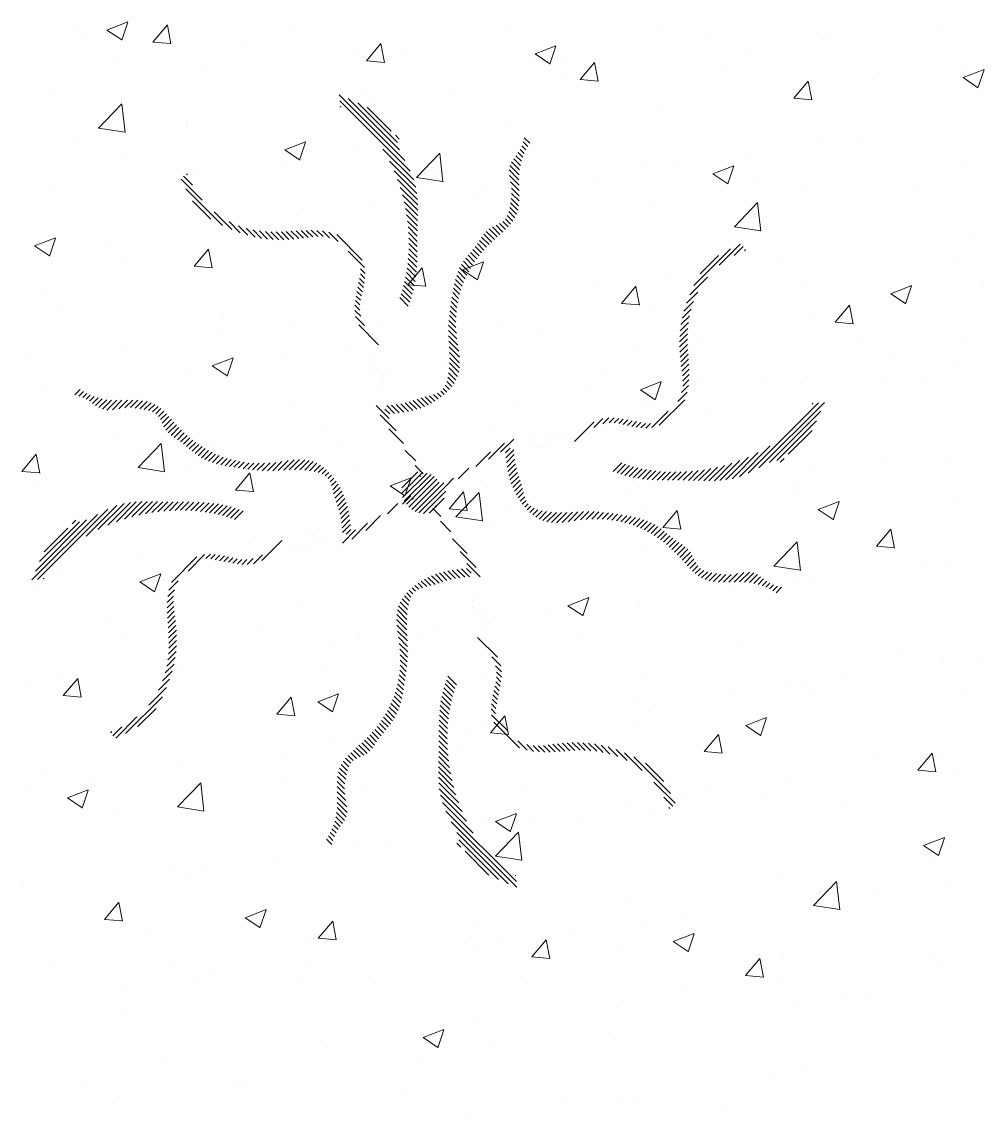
# Model space of a CAD drawing. Header units: metres. Extents: x -8 to 247, y -4 to 148.
# Drawn here: x 226.46 to 227.429, y 114.635 to 115.74 of the extents above; entities that cross this region are included whole.
import ezdxf

# ---------------------------------------------------------------- set-up
doc = ezdxf.new("R2010")
doc.units = ezdxf.units.M
doc.header["$LTSCALE"] = 5
doc.layers.add('800 Espace-vert', color=8, linetype='Continuous', lineweight=5)
doc.layers.add('801 ABRES JARDINS', color=8, linetype='Continuous', lineweight=0)

# ---------------------------------------------------------------- blocks, each defined once
blk = doc.blocks.new('ARBRE')
at = {"layer": '800 Espace-vert', "color": 3}
for p, q in [((-0.3474, 0.4662), (-0.3474, 0.4662)), ((-0.3181, 0.4666), (-0.2971, 0.4747)), ((-0.3181, 0.4666), (-0.3031, 0.4566)), ((-0.3031, 0.4563), (-0.2971, 0.4745)), ((-0.2718, 0.4544), (-0.2573, 0.4717)), ((-0.2539, 0.4526), (-0.2573, 0.4714)), ((-0.1349, 0.4695), (-0.1349, 0.4695)), ((0.0876, 0.4681), (0.0876, 0.4681)), ((0.2363, 0.4707), (0.2363, 0.4707)), ((0.5188, 0.4723), (0.5188, 0.4723)), ((-0.341, 0.4575), (-0.341, 0.4575)), ((-0.2718, 0.4544), (-0.2539, 0.4529)), ((0.2869, 0.4637), (0.2869, 0.4637)), ((0.3965, 0.464), (0.3965, 0.464)), ((0.4052, 0.4573), (0.4052, 0.4573)), ((-0.1809, 0.4507), (-0.1809, 0.4507)), ((-0.0664, 0.447), (-0.0664, 0.447)), ((-0.0566, 0.4356), (-0.0422, 0.4529)), ((-0.0387, 0.4338), (-0.0422, 0.4526)), ((-0.0207, 0.444), (-0.0207, 0.444)), ((0.1131, 0.4426), (0.1341, 0.4507)), ((0.1131, 0.4426), (0.128, 0.4326)), ((0.128, 0.4323), (0.1341, 0.4504)), ((0.3301, 0.4474), (0.3301, 0.4474)), ((-0.3098, 0.4395), (-0.3098, 0.4395)), ((-0.0566, 0.4356), (-0.0387, 0.434)), ((0.112, 0.4337), (0.112, 0.4337)), ((0.1394, 0.4372), (0.1394, 0.4372)), ((0.1585, 0.4168), (0.173, 0.434)), ((0.1765, 0.415), (0.173, 0.4338)), ((0.5453, 0.431), (0.5453, 0.431)), ((-0.2223, 0.4245), (-0.2223, 0.4245)), ((0.1406, 0.4225), (0.1406, 0.4225)), ((0.2996, 0.4304), (0.2996, 0.4304)), ((0.4597, 0.4237), (0.4597, 0.4237)), ((0.5442, 0.4186), (0.5652, 0.4267)), ((0.5591, 0.4083), (0.5652, 0.4264)), ((0.1585, 0.4168), (0.1765, 0.4152)), ((0.3737, 0.398), (0.3882, 0.4152)), ((0.3917, 0.3962), (0.3882, 0.415)), ((0.3913, 0.4099), (0.3913, 0.4099)), ((0.5442, 0.4186), (0.5591, 0.4085)), ((-0.3738, 0.4053), (-0.3738, 0.4053)), ((-0.063, 0.4037), (-0.063, 0.4037)), ((0.027, 0.4075), (0.027, 0.4075)), ((0.3737, 0.398), (0.3917, 0.3964)), ((-0.3266, 0.3678), (-0.3032, 0.3921)), ((-0.2999, 0.3634), (-0.3032, 0.3919)), ((-0.0481, 0.3976), (-0.0481, 0.3976)), ((0.2355, 0.3874), (0.2355, 0.3874)), ((-0.3266, 0.3678), (-0.2999, 0.3636)), ((-0.2379, 0.3736), (-0.2379, 0.3736)), ((-0.2376, 0.3727), (-0.2376, 0.3727)), ((0.0839, 0.3682), (0.0839, 0.3682)), ((-0.3512, 0.3577), (-0.3512, 0.3577)), ((-0.139, 0.3459), (-0.118, 0.3539)), ((-0.1241, 0.3356), (-0.118, 0.3537)), ((0.4015, 0.3587), (0.4015, 0.3587)), ((0.4399, 0.3539), (0.4399, 0.3539)), ((-0.139, 0.3459), (-0.1241, 0.3358)), ((-0.0701, 0.3471), (-0.0701, 0.3471)), ((-0.3038, 0.3385), (-0.3038, 0.3385)), ((-0.1437, 0.3318), (-0.1437, 0.3318)), ((-0.0064, 0.3181), (0.017, 0.3425)), ((0.0203, 0.3138), (0.017, 0.3423)), ((0.3262, 0.339), (0.3262, 0.339)), ((-0.2259, 0.3246), (-0.2259, 0.3246)), ((0.0165, 0.325), (0.0165, 0.325)), ((0.2266, 0.3287), (0.2266, 0.3287)), ((0.2511, 0.3291), (0.2511, 0.3291)), ((0.2921, 0.3218), (0.3132, 0.3299)), ((0.2921, 0.3218), (0.3071, 0.3118)), ((0.3071, 0.3115), (0.3132, 0.3297)), ((0.5417, 0.3312), (0.5417, 0.3312)), ((-0.0064, 0.3181), (0.0203, 0.314)), ((0.1766, 0.3182), (0.1766, 0.3182)), ((0.3368, 0.3115), (0.3368, 0.3115)), ((0.3876, 0.3101), (0.3876, 0.3101)), ((-0.3774, 0.3054), (-0.3774, 0.3054)), ((0.0516, 0.2987), (0.0516, 0.2987)), ((0.0617, 0.3042), (0.0617, 0.3042)), ((0.4969, 0.3047), (0.4969, 0.3047)), ((-0.0519, 0.2892), (-0.0519, 0.2892)), ((0.2318, 0.2876), (0.2318, 0.2876)), ((0.3138, 0.2685), (0.3371, 0.2928)), ((0.3404, 0.2641), (0.3371, 0.2926)), ((-0.127, 0.2793), (-0.127, 0.2793)), ((-0.1233, 0.2687), (-0.1233, 0.2687)), ((0.0803, 0.2684), (0.0803, 0.2684)), ((0.3138, 0.2685), (0.3404, 0.2643)), ((-0.3911, 0.2491), (-0.3701, 0.2572)), ((-0.3761, 0.2388), (-0.37, 0.2569)), ((-0.3165, 0.2544), (-0.3165, 0.2544)), ((0.5504, 0.2606), (0.5504, 0.2606)), ((-0.3911, 0.2491), (-0.3761, 0.239)), ((-0.2302, 0.2288), (-0.2157, 0.246)), ((-0.2123, 0.227), (-0.2157, 0.2458)), ((-0.0737, 0.2472), (-0.0737, 0.2472)), ((-0.2983, 0.2386), (-0.2983, 0.2386)), ((0.0401, 0.2251), (0.0611, 0.2331)), ((0.055, 0.2148), (0.0611, 0.2329)), ((0.3609, 0.2356), (0.3609, 0.2356)), ((-0.2302, 0.2288), (-0.2123, 0.2272)), ((-0.2296, 0.2247), (-0.2296, 0.2247)), ((-0.015, 0.21), (-0.0005, 0.2272)), ((0.0029, 0.2082), (-0.0005, 0.227)), ((0.0401, 0.2251), (0.055, 0.215)), ((0.538, 0.2313), (0.538, 0.2313)), ((0.1722, 0.2108), (0.1722, 0.2108)), ((0.2473, 0.2207), (0.2473, 0.2207)), ((0.384, 0.2102), (0.384, 0.2102)), ((-0.3811, 0.2055), (-0.3811, 0.2055)), ((-0.015, 0.21), (0.0029, 0.2084)), ((0.2002, 0.1911), (0.2146, 0.2084)), ((0.2181, 0.1893), (0.2146, 0.2081)), ((0.4712, 0.201), (0.4922, 0.2091)), ((0.4712, 0.201), (0.4861, 0.191)), ((0.4861, 0.1907), (0.4922, 0.2089)), ((0.5641, 0.2098), (0.5641, 0.2098)), ((0.2002, 0.1911), (0.2181, 0.1896)), ((0.4153, 0.1723), (0.4298, 0.1895)), ((0.4333, 0.1705), (0.4298, 0.1893)), ((-0.3622, 0.1852), (-0.3622, 0.1852)), ((-0.2021, 0.1785), (-0.2021, 0.1785)), ((-0.0172, 0.1858), (-0.0172, 0.1858)), ((0.2282, 0.1877), (0.2282, 0.1877)), ((0.3891, 0.1797), (0.3891, 0.1797)), ((-0.1309, 0.1709), (-0.1309, 0.1709)), ((-0.0419, 0.1717), (-0.0419, 0.1717)), ((0.0766, 0.1685), (0.0766, 0.1685)), ((0.4153, 0.1723), (0.4333, 0.1707)), ((-0.206, 0.161), (-0.206, 0.161)), ((0.1182, 0.1649), (0.1182, 0.1649)), ((0.2784, 0.1582), (0.2784, 0.1582)), ((-0.299, 0.1449), (-0.299, 0.1449)), ((-0.0774, 0.1474), (-0.0774, 0.1474)), ((0.2142, 0.1497), (0.2142, 0.1497)), ((0.4385, 0.1514), (0.4385, 0.1514)), ((0.5466, 0.1521), (0.5466, 0.1521)), ((-0.3954, 0.136), (-0.3954, 0.136)), ((-0.212, 0.1283), (-0.191, 0.1364)), ((-0.1971, 0.118), (-0.191, 0.1361)), ((-0.1388, 0.1382), (-0.1388, 0.1382)), ((0.4715, 0.1422), (0.4715, 0.1422)), ((-0.2332, 0.1249), (-0.2332, 0.1249)), ((-0.212, 0.1283), (-0.1971, 0.1182)), ((0.0213, 0.1314), (0.0213, 0.1314)), ((0.1815, 0.1246), (0.1815, 0.1246)), ((0.5344, 0.1314), (0.5344, 0.1314)), ((0.0392, 0.1197), (0.0392, 0.1197)), ((0.2192, 0.1043), (0.2402, 0.1124)), ((0.2341, 0.094), (0.2402, 0.1121)), ((0.282, 0.1173), (0.282, 0.1173)), ((0.3416, 0.1179), (0.3416, 0.1179)), ((0.461, 0.1139), (0.461, 0.1139)), ((0.5018, 0.1111), (0.5018, 0.1111)), ((-0.3847, 0.1057), (-0.3847, 0.1057)), ((0.1684, 0.1023), (0.1684, 0.1023)), ((0.2192, 0.1043), (0.2341, 0.0942)), ((0.3803, 0.1103), (0.3803, 0.1103)), ((-0.1357, 0.0897), (-0.1357, 0.0897)), ((0.0933, 0.0925), (0.0933, 0.0925)), ((0.2245, 0.0878), (0.2245, 0.0878)), ((0.2861, 0.0838), (0.2861, 0.0838)), ((-0.0962, 0.0675), (-0.0962, 0.0675)), ((0.073, 0.0686), (0.073, 0.0686)), ((-0.3107, 0.0596), (-0.3107, 0.0596)), ((-0.2868, 0.0259), (-0.2634, 0.0502)), ((-0.2601, 0.0215), (-0.2634, 0.05)), ((-0.2098, 0.0526), (-0.2098, 0.0526)), ((-0.081, 0.0475), (-0.081, 0.0475)), ((0.1111, 0.0538), (0.1111, 0.0538)), ((-0.4037, 0.022), (-0.3893, 0.0392)), ((-0.3858, 0.0201), (-0.3893, 0.039)), ((-0.2849, 0.0427), (-0.2849, 0.0427)), ((0.4677, 0.0338), (0.4677, 0.0338)), ((-0.2868, 0.0259), (-0.2601, 0.0217)), ((-0.2618, 0.026), (-0.2618, 0.026)), ((-0.2369, 0.025), (-0.2369, 0.025)), ((-0.0639, 0.0238), (-0.0639, 0.0238)), ((0.3926, 0.0239), (0.3926, 0.0239)), ((0.5307, 0.0316), (0.5307, 0.0316)), ((-0.4037, 0.022), (-0.3858, 0.0204)), ((-0.1886, 0.0031), (-0.1741, 0.0204)), ((-0.1706, 0.0013), (-0.1741, 0.0201)), ((-0.1016, 0.0192), (-0.1016, 0.0192)), ((-0.0329, 0.0075), (-0.0119, 0.0156)), ((-0.018, -0.0028), (-0.0119, 0.0154)), ((0.0585, 0.0124), (0.0585, 0.0124)), ((-0.3884, 0.0058), (-0.3884, 0.0058)), ((-0.1886, 0.0031), (-0.1706, 0.0016)), ((-0.0329, 0.0075), (-0.018, -0.0025)), ((0.0266, -0.0157), (0.0411, 0.0015)), ((0.0334, -0.0238), (0.0567, 0.0006)), ((0.0446, -0.0175), (0.0411, 0.0013)), ((0.06, -0.0281), (0.0567, 0.0004)), ((0.2187, 0.0057), (0.2187, 0.0057)), ((0.3767, 0.0105), (0.3767, 0.0105)), ((-0.2388, -0.0062), (-0.2388, -0.0062)), ((0.2031, -0.001), (0.2031, -0.001)), ((0.3788, -0.0011), (0.3788, -0.0011)), ((0.3982, -0.0165), (0.4192, -0.0084)), ((0.4132, -0.0268), (0.4192, -0.0087)), ((0.539, -0.0079), (0.539, -0.0079)), ((0.0266, -0.0157), (0.0446, -0.0173)), ((0.0895, -0.016), (0.0895, -0.016)), ((0.2209, -0.012), (0.2209, -0.012)), ((0.2418, -0.0345), (0.2563, -0.0173)), ((0.2597, -0.0363), (0.2563, -0.0175)), ((0.3982, -0.0165), (0.4131, -0.0266)), ((0.4006, -0.0211), (0.4006, -0.0211)), ((0.0144, -0.0259), (0.0144, -0.0259)), ((0.0334, -0.0238), (0.06, -0.0279)), ((0.0693, -0.0312), (0.0693, -0.0312)), ((0.2418, -0.0345), (0.2597, -0.0361)), ((0.457, -0.0533), (0.4714, -0.0361)), ((0.4749, -0.0552), (0.4714, -0.0364)), ((-0.1751, -0.0508), (-0.1751, -0.0508)), ((-0.0847, -0.0524), (-0.0847, -0.0524)), ((0.2257, -0.0512), (0.2257, -0.0512)), ((0.3535, -0.0734), (0.3769, -0.0491)), ((0.3802, -0.0778), (0.3769, -0.0493)), ((0.457, -0.0533), (0.4749, -0.0549)), ((-0.2887, -0.0658), (-0.2887, -0.0658)), ((-0.3638, -0.0757), (-0.3638, -0.0757)), ((-0.2405, -0.0749), (-0.2405, -0.0749)), ((0.3535, -0.0734), (0.3802, -0.0776)), ((0.5024, -0.0696), (0.5024, -0.0696)), ((0.5271, -0.0683), (0.5271, -0.0683)), ((-0.285, -0.0892), (-0.264, -0.0812)), ((-0.2701, -0.0995), (-0.264, -0.0814)), ((0.0507, -0.0812), (0.0507, -0.0812)), ((0.3887, -0.0845), (0.3887, -0.0845)), ((-0.392, -0.0941), (-0.392, -0.0941)), ((-0.285, -0.0892), (-0.2701, -0.0993)), ((0.3136, -0.0944), (0.3136, -0.0944)), ((0.373, -0.0894), (0.373, -0.0894)), ((0.1462, -0.1133), (0.1672, -0.1052)), ((0.1611, -0.1236), (0.1672, -0.1054)), ((-0.1242, -0.1112), (-0.1242, -0.1112)), ((0.1242, -0.1193), (0.1242, -0.1193)), ((0.1462, -0.1133), (0.1611, -0.1233)), ((0.2172, -0.1119), (0.2172, -0.1119)), ((-0.3202, -0.1273), (-0.3202, -0.1273)), ((0.0657, -0.1311), (0.0657, -0.1311)), ((-0.2992, -0.1413), (-0.2992, -0.1413)), ((-0.16, -0.1341), (-0.16, -0.1341)), ((0.0001, -0.1409), (0.0001, -0.1409)), ((0.0106, -0.1343), (0.0106, -0.1343)), ((-0.0883, -0.1522), (-0.0883, -0.1522)), ((-0.0645, -0.1442), (-0.0645, -0.1442)), ((0.1603, -0.1476), (0.1603, -0.1476)), ((0.3204, -0.1544), (0.3204, -0.1544)), ((0.4805, -0.1612), (0.4805, -0.1612)), ((-0.2569, -0.1676), (-0.2569, -0.1676)), ((-0.254, -0.1691), (-0.254, -0.1691)), ((-0.2441, -0.1747), (-0.2441, -0.1747)), ((-0.0968, -0.1744), (-0.0968, -0.1744)), ((0.5234, -0.1682), (0.5234, -0.1682)), ((0.5632, -0.1701), (0.5632, -0.1701)), ((-0.3676, -0.1841), (-0.3676, -0.1841)), ((-0.3621, -0.2037), (-0.3476, -0.1865)), ((-0.3442, -0.2055), (-0.3476, -0.1867)), ((0.0634, -0.1812), (0.0634, -0.1812)), ((-0.3957, -0.1939), (-0.3957, -0.1939)), ((0.2235, -0.1879), (0.2235, -0.1879)), ((0.3694, -0.1893), (0.3694, -0.1893)), ((0.3837, -0.1947), (0.3837, -0.1947)), ((0.4234, -0.1879), (0.4234, -0.1879)), ((-0.3621, -0.2037), (-0.3442, -0.2053)), ((-0.1469, -0.2225), (-0.1325, -0.2053)), ((-0.129, -0.2243), (-0.1325, -0.2055)), ((-0.1059, -0.21), (-0.0849, -0.202)), ((-0.091, -0.2203), (-0.0849, -0.2022)), ((0.3098, -0.2028), (0.3098, -0.2028)), ((0.3882, -0.2001), (0.3882, -0.2001)), ((0.5438, -0.2015), (0.5438, -0.2015)), ((-0.1059, -0.21), (-0.091, -0.2201)), ((0.2136, -0.2118), (0.2136, -0.2118)), ((0.2347, -0.2127), (0.2347, -0.2127)), ((-0.1469, -0.2225), (-0.129, -0.2241)), ((0.0621, -0.231), (0.0621, -0.231)), ((0.0682, -0.2414), (0.0827, -0.2241)), ((0.0862, -0.2432), (0.0827, -0.2244)), ((0.2133, -0.2302), (0.2133, -0.2302)), ((0.3252, -0.234), (0.3462, -0.226)), ((0.3402, -0.2443), (0.3462, -0.2262)), ((0.0453, -0.2377), (0.0453, -0.2377)), ((0.0682, -0.2414), (0.0862, -0.2429)), ((0.2834, -0.2602), (0.2979, -0.2429)), ((0.3252, -0.234), (0.3402, -0.2441)), ((-0.092, -0.2521), (-0.092, -0.2521)), ((-0.0684, -0.2526), (-0.0684, -0.2526)), ((0.3014, -0.262), (0.2979, -0.2432)), ((-0.1435, -0.2625), (-0.1435, -0.2625)), ((0.0383, -0.2602), (0.0383, -0.2602)), ((0.2834, -0.2602), (0.3014, -0.2617)), ((0.4986, -0.279), (0.5131, -0.2618)), ((0.5165, -0.2808), (0.5131, -0.262)), ((-0.2478, -0.2746), (-0.2478, -0.2746)), ((0.4601, -0.266), (0.4601, -0.266)), ((0.5198, -0.268), (0.5198, -0.268)), ((-0.3799, -0.2798), (-0.3799, -0.2798)), ((-0.2197, -0.2866), (-0.2197, -0.2866)), ((0.4986, -0.279), (0.5165, -0.2806)), ((0.534, -0.2813), (0.534, -0.2813)), ((-0.3993, -0.2938), (-0.3993, -0.2938)), ((-0.3329, -0.2875), (-0.3329, -0.2875)), ((-0.247, -0.316), (-0.2237, -0.2917)), ((-0.2204, -0.3203), (-0.2237, -0.2919)), ((-0.1366, -0.2902), (-0.1366, -0.2902)), ((-0.0596, -0.2933), (-0.0596, -0.2933)), ((0.2852, -0.296), (0.2852, -0.296)), ((0.3658, -0.2892), (0.3658, -0.2892)), ((-0.358, -0.3068), (-0.337, -0.2987)), ((-0.358, -0.3068), (-0.3431, -0.3168)), ((-0.343, -0.3171), (-0.337, -0.299)), ((0.1006, -0.3001), (0.1006, -0.3001)), ((0.2607, -0.3069), (0.2607, -0.3069)), ((0.3445, -0.3062), (0.3445, -0.3062)), ((-0.3116, -0.3203), (-0.3116, -0.3203)), ((-0.247, -0.316), (-0.2204, -0.3202)), ((0.2099, -0.3116), (0.2099, -0.3116)), ((0.4209, -0.3136), (0.4209, -0.3136)), ((0.0584, -0.3309), (0.0584, -0.3309)), ((0.0732, -0.3308), (0.0942, -0.3227)), ((0.0732, -0.3308), (0.0881, -0.3409)), ((0.0881, -0.3411), (0.0942, -0.323)), ((0.1102, -0.3261), (0.1102, -0.3261)), ((0.1558, -0.331), (0.1558, -0.331)), ((0.2309, -0.3212), (0.2309, -0.3212)), ((0.0731, -0.3657), (0.0965, -0.3413)), ((0.0998, -0.37), (0.0965, -0.3415)), ((-0.0956, -0.352), (-0.0956, -0.352)), ((0.5043, -0.3548), (0.5253, -0.3468)), ((0.5192, -0.3651), (0.5253, -0.347)), ((-0.0647, -0.3561), (-0.0647, -0.3561)), ((-0.0337, -0.356), (-0.0337, -0.356)), ((0.5043, -0.3548), (0.5192, -0.3649)), ((-0.2514, -0.3745), (-0.2514, -0.3745)), ((-0.1473, -0.3709), (-0.1473, -0.3709)), ((0.0731, -0.3657), (0.0998, -0.3698)), ((0.5161, -0.3679), (0.5161, -0.3679)), ((-0.2397, -0.3861), (-0.2397, -0.3861)), ((-0.2224, -0.3808), (-0.2224, -0.3808)), ((-0.403, -0.3937), (-0.403, -0.3937)), ((0.3621, -0.389), (0.3621, -0.389)), ((0.3933, -0.4153), (0.4167, -0.391)), ((0.42, -0.4197), (0.4167, -0.3912)), ((0.5302, -0.3897), (0.5302, -0.3897)), ((0.3997, -0.401), (0.3997, -0.401)), ((0.4551, -0.3996), (0.4551, -0.3996)), ((-0.3205, -0.4294), (-0.306, -0.4121)), ((-0.3026, -0.4312), (-0.306, -0.4124)), ((-0.1789, -0.4276), (-0.1579, -0.4195)), ((-0.164, -0.4379), (-0.1579, -0.4197)), ((0.2063, -0.4115), (0.2063, -0.4115)), ((0.3933, -0.4153), (0.42, -0.4195)), ((-0.3205, -0.4294), (-0.3026, -0.4309)), ((-0.1789, -0.4276), (-0.164, -0.4376)), ((-0.1053, -0.4482), (-0.0908, -0.431)), ((0.0548, -0.4307), (0.0548, -0.4307)), ((0.2656, -0.4245), (0.2656, -0.4245)), ((-0.2781, -0.4399), (-0.2781, -0.4399)), ((-0.0874, -0.45), (-0.0908, -0.4312)), ((0.152, -0.4395), (0.152, -0.4395)), ((0.2248, -0.4311), (0.2248, -0.4311)), ((-0.118, -0.4466), (-0.118, -0.4466)), ((-0.1053, -0.4482), (-0.0874, -0.4498)), ((-0.0993, -0.4518), (-0.0993, -0.4518)), ((0.0769, -0.4494), (0.0769, -0.4494)), ((0.1099, -0.467), (0.1243, -0.4498)), ((0.1278, -0.4688), (0.1243, -0.45)), ((0.2522, -0.4516), (0.2732, -0.4435)), ((0.2522, -0.4516), (0.2672, -0.4617)), ((0.2672, -0.4619), (0.2732, -0.4438)), ((0.0421, -0.4534), (0.0421, -0.4534)), ((0.0498, -0.4611), (0.0498, -0.4611)), ((0.2023, -0.4602), (0.2023, -0.4602)), ((-0.375, -0.4734), (-0.375, -0.4734)), ((-0.2551, -0.4743), (-0.2551, -0.4743)), ((-0.1126, -0.4743), (-0.1126, -0.4743)), ((0.1099, -0.467), (0.1278, -0.4686)), ((0.325, -0.4858), (0.3395, -0.4686)), ((0.343, -0.4876), (0.3395, -0.4688)), ((0.3624, -0.4669), (0.3624, -0.4669)), ((0.5125, -0.4678), (0.5125, -0.4678)), ((0.5226, -0.4737), (0.5226, -0.4737)), ((-0.2149, -0.4802), (-0.2149, -0.4802)), ((0.325, -0.4858), (0.343, -0.4874)), ((-0.2262, -0.4893), (-0.2262, -0.4893)), ((-0.1251, -0.4911), (-0.1251, -0.4911)), ((-0.0547, -0.4869), (-0.0547, -0.4869)), ((0.1054, -0.4937), (0.1054, -0.4937)), ((0.3585, -0.4889), (0.3585, -0.4889)), ((-0.3013, -0.4992), (-0.3013, -0.4992)), ((0.2655, -0.5005), (0.2655, -0.5005)), ((0.4257, -0.5072), (0.4257, -0.5072)), ((0.4513, -0.508), (0.4513, -0.508)), ((0.2026, -0.5114), (0.2026, -0.5114)), ((0.3761, -0.5179), (0.3761, -0.5179)), ((-0.3001, -0.5212), (-0.3001, -0.5212)), ((0.0002, -0.5483), (0.0212, -0.5403)), ((0.0151, -0.5587), (0.0212, -0.5405)), ((0.0511, -0.5306), (0.0511, -0.5306)), ((-0.1029, -0.5517), (-0.1029, -0.5517)), ((0.0002, -0.5483), (0.0151, -0.5584)), ((0.1867, -0.5428), (0.1867, -0.5428)), ((0.0731, -0.5578), (0.0731, -0.5578)), ((-0.2587, -0.5742), (-0.2587, -0.5742)), ((-0.002, -0.5677), (-0.002, -0.5677)), ((0.3874, -0.58), (0.3874, -0.58)), ((-0.3378, -0.5924), (-0.3378, -0.5924)), ((-0.1915, -0.5926), (-0.1915, -0.5926)), ((0.3548, -0.5888), (0.3548, -0.5888)), ((-0.3051, -0.6076), (-0.3051, -0.6076)), ((-0.1777, -0.5991), (-0.1777, -0.5991)), ((-0.0175, -0.6059), (-0.0175, -0.6059)), ((0.1426, -0.6127), (0.1426, -0.6127)), ((0.199, -0.6112), (0.199, -0.6112)), ((0.2124, -0.6101), (0.2124, -0.6101)), ((0.3028, -0.6194), (0.3028, -0.6194)), ((0.0475, -0.6305), (0.0475, -0.6305))]:
    blk.add_line(p, q, dxfattribs=at)
at = {"layer": '801 ABRES JARDINS', "color": 3}
for p, q in [((-0.018, 0.3351), (-0.0841, 0.4012)), ((-0.0127, 0.3245), (-0.0836, 0.3954)), ((-0.0824, 0.3888), (-0.0832, 0.3896)), ((-0.0236, 0.346), (-0.0752, 0.3976)), ((-0.0279, 0.3556), (-0.0656, 0.3933)), ((-0.0318, 0.3648), (-0.0559, 0.3889)), ((-0.0256, 0.3533), (-0.0279, 0.3556)), ((-0.0238, 0.3568), (-0.0276, 0.3606)), ((0.1057, 0.3493), (0.1011, 0.3539)), ((0.1077, 0.3526), (0.1022, 0.358)), ((-0.0091, 0.3156), (-0.0402, 0.3466)), ((0.1006, 0.3385), (0.096, 0.3431)), ((0.1021, 0.3423), (0.098, 0.3463)), ((0.1038, 0.3459), (0.0997, 0.3499)), ((-0.0071, 0.3082), (-0.0335, 0.3346)), ((0.0974, 0.3257), (0.0894, 0.3338)), ((0.0982, 0.3302), (0.0915, 0.337)), ((0.0993, 0.3345), (0.0937, 0.34)), ((-0.2369, 0.3207), (-0.2381, 0.3218)), ((-0.006, 0.3018), (-0.0289, 0.3247)), ((0.0968, 0.3157), (0.0869, 0.3256)), ((0.097, 0.3208), (0.0877, 0.3301)), ((-0.2222, 0.2953), (-0.2434, 0.3165)), ((-0.2319, 0.3104), (-0.2411, 0.3195)), ((-0.0054, 0.296), (-0.0254, 0.316)), ((0.0969, 0.3104), (0.0872, 0.32)), ((0.097, 0.305), (0.0883, 0.3136)), ((-0.2018, 0.2696), (-0.2388, 0.3067)), ((-0.0051, 0.2904), (-0.0227, 0.308)), ((-0.0051, 0.285), (-0.0206, 0.3005)), ((0.097, 0.2996), (0.0892, 0.3074)), ((0.0969, 0.2945), (0.0894, 0.3019)), ((-0.2136, 0.2761), (-0.2321, 0.2946)), ((-0.0051, 0.2798), (-0.0188, 0.2935)), ((0.0944, 0.281), (0.0875, 0.2879)), ((0.0956, 0.2851), (0.0883, 0.2924)), ((0.0964, 0.2896), (0.089, 0.297)), ((-0.1925, 0.2657), (-0.2102, 0.2833)), ((-0.0053, 0.2746), (-0.0174, 0.2868)), ((-0.0054, 0.2694), (-0.0163, 0.2804)), ((0.0907, 0.2741), (0.0851, 0.2797)), ((0.0927, 0.2774), (0.0865, 0.2837)), ((-0.184, 0.2624), (-0.1952, 0.2736)), ((-0.1761, 0.2598), (-0.1857, 0.2695)), ((-0.1689, 0.2579), (-0.1779, 0.2669)), ((-0.1624, 0.2567), (-0.1709, 0.2653)), ((-0.0055, 0.2642), (-0.0155, 0.2742)), ((-0.0056, 0.259), (-0.0148, 0.2682)), ((0.0749, 0.2581), (0.0667, 0.2662)), ((0.0777, 0.2606), (0.0701, 0.2682)), ((0.0805, 0.2631), (0.0737, 0.2699)), ((0.0833, 0.2656), (0.0773, 0.2716)), ((0.0859, 0.2683), (0.0806, 0.2736)), ((0.0884, 0.2711), (0.0832, 0.2763)), ((-0.1563, 0.2559), (-0.1646, 0.2642)), ((-0.1506, 0.2555), (-0.1586, 0.2636)), ((-0.1451, 0.2554), (-0.153, 0.2633)), ((-0.1399, 0.2554), (-0.1477, 0.2632)), ((-0.1348, 0.2556), (-0.1425, 0.2634)), ((-0.1298, 0.256), (-0.1375, 0.2636)), ((-0.125, 0.2565), (-0.1325, 0.264)), ((-0.1203, 0.257), (-0.1275, 0.2643)), ((-0.1156, 0.2577), (-0.1225, 0.2646)), ((-0.1109, 0.2582), (-0.1175, 0.2648)), ((-0.1059, 0.2586), (-0.1123, 0.2649)), ((-0.1005, 0.2585), (-0.1068, 0.2648)), ((-0.0941, 0.2574), (-0.101, 0.2643)), ((-0.0851, 0.2537), (-0.0945, 0.2631)), ((-0.061, 0.2349), (-0.0867, 0.2606)), ((-0.0056, 0.2537), (-0.0144, 0.2625)), ((-0.0056, 0.2484), (-0.0141, 0.2569)), ((0.0641, 0.2477), (0.0571, 0.2546)), ((0.0667, 0.2504), (0.0592, 0.2578)), ((0.0694, 0.253), (0.0614, 0.2609)), ((0.0721, 0.2556), (0.0639, 0.2638)), ((-0.0587, 0.2273), (-0.0752, 0.2438)), ((-0.0057, 0.2379), (-0.0141, 0.2463)), ((-0.0056, 0.2431), (-0.014, 0.2515)), ((0.0567, 0.2391), (0.0503, 0.2455)), ((0.0591, 0.2421), (0.0527, 0.2485)), ((0.0616, 0.2449), (0.055, 0.2515)), ((0.2729, 0.2092), (0.3099, 0.2462)), ((0.2985, 0.2296), (0.3197, 0.2508)), ((0.3136, 0.2393), (0.3227, 0.2485)), ((0.3239, 0.2443), (0.325, 0.2455)), ((-0.006, 0.2277), (-0.0146, 0.2363)), ((-0.0058, 0.2327), (-0.0143, 0.2412)), ((0.0481, 0.2265), (0.041, 0.2336)), ((0.0501, 0.2298), (0.0432, 0.2367)), ((0.0522, 0.233), (0.0456, 0.2397)), ((0.0544, 0.2361), (0.0479, 0.2426)), ((0.2793, 0.221), (0.2979, 0.2395)), ((-0.0581, 0.2214), (-0.0627, 0.226)), ((-0.0076, 0.2133), (-0.0165, 0.2222)), ((-0.0069, 0.2179), (-0.0157, 0.2267)), ((-0.0064, 0.2227), (-0.0151, 0.2314)), ((0.0427, 0.2161), (0.0355, 0.2232)), ((0.0444, 0.2197), (0.0371, 0.2269)), ((0.0462, 0.2231), (0.039, 0.2304)), ((-0.0599, 0.2073), (-0.0647, 0.2121)), ((-0.0591, 0.2117), (-0.0638, 0.2164)), ((-0.0584, 0.2164), (-0.0629, 0.2209)), ((-0.0094, 0.2045), (-0.0183, 0.2134)), ((-0.0084, 0.2088), (-0.0173, 0.2177)), ((0.0383, 0.2045), (0.0319, 0.2109)), ((0.0396, 0.2085), (0.0329, 0.2152)), ((0.0411, 0.2123), (0.0341, 0.2193)), ((0.2689, 0.1999), (0.2866, 0.2176)), ((-0.0619, 0.1987), (-0.0664, 0.2032)), ((-0.0609, 0.203), (-0.0656, 0.2077)), ((-0.0132, 0.1923), (-0.0218, 0.201)), ((-0.0118, 0.1963), (-0.0205, 0.205)), ((-0.0106, 0.2004), (-0.0193, 0.2091)), ((0.036, 0.1962), (0.0301, 0.2021)), ((0.0371, 0.2004), (0.0309, 0.2066)), ((0.2656, 0.1914), (0.2768, 0.2026)), ((-0.0636, 0.1845), (-0.0685, 0.1893)), ((-0.0635, 0.1896), (-0.0679, 0.1941)), ((-0.0628, 0.1943), (-0.0672, 0.1986)), ((-0.0146, 0.1885), (-0.0232, 0.1971)), ((0.0339, 0.1824), (0.028, 0.1883)), ((0.0344, 0.1872), (0.0286, 0.193)), ((0.0352, 0.1918), (0.0293, 0.1976)), ((0.263, 0.1835), (0.2727, 0.1931)), ((-0.0626, 0.1782), (-0.0686, 0.1842)), ((-0.0587, 0.169), (-0.0678, 0.1781)), ((0.0334, 0.1723), (0.0268, 0.1789)), ((0.0335, 0.1775), (0.0273, 0.1837)), ((0.2599, 0.1698), (0.2685, 0.1783)), ((0.2612, 0.1763), (0.2701, 0.1853)), ((-0.0446, 0.1495), (-0.0646, 0.1695)), ((0.0338, 0.1613), (0.0259, 0.1692)), ((0.0334, 0.167), (0.0263, 0.1741)), ((0.2588, 0.158), (0.2668, 0.166)), ((0.2592, 0.1637), (0.2674, 0.1719)), ((0.0343, 0.1555), (0.0258, 0.164)), ((0.0352, 0.1493), (0.0259, 0.1586)), ((0.2586, 0.1525), (0.2665, 0.1604)), ((0.2586, 0.1473), (0.2664, 0.1551)), ((0.0361, 0.1431), (0.0262, 0.153)), ((0.0368, 0.1371), (0.0265, 0.1474)), ((0.2589, 0.1422), (0.2666, 0.1499)), ((0.2592, 0.1372), (0.2669, 0.1449)), ((-0.0482, 0.1372), (-0.0482, 0.1372)), ((0.0371, 0.1315), (0.0267, 0.1419)), ((0.0369, 0.1263), (0.0268, 0.1365)), ((0.2597, 0.1324), (0.2672, 0.1399)), ((0.2603, 0.1277), (0.2675, 0.1349)), ((-0.0505, 0.1236), (-0.0505, 0.1236)), ((-0.0499, 0.1283), (-0.0499, 0.1283)), ((-0.0389, 0.1227), (-0.0389, 0.1227)), ((0.035, 0.1177), (0.0264, 0.1262)), ((0.0362, 0.1218), (0.0267, 0.1313)), ((0.2609, 0.123), (0.2678, 0.1299)), ((0.2615, 0.1183), (0.2681, 0.1249)), ((-0.0404, 0.1135), (-0.0404, 0.1135)), ((-0.0398, 0.1182), (-0.0398, 0.1182)), ((0.0292, 0.1075), (0.0241, 0.1127)), ((0.0314, 0.1106), (0.0252, 0.1169)), ((0.0334, 0.114), (0.0259, 0.1214)), ((0.2617, 0.1079), (0.268, 0.1142)), ((0.2618, 0.1133), (0.2682, 0.1197)), ((-0.3452, 0.1044), (-0.3506, 0.099)), ((-0.3419, 0.1024), (-0.3465, 0.0979)), ((-0.3385, 0.1006), (-0.3425, 0.0965)), ((-0.0408, 0.1087), (-0.0408, 0.1087)), ((0.0185, 0.097), (0.0147, 0.1008)), ((0.0215, 0.0994), (0.018, 0.1029)), ((0.0242, 0.1019), (0.0206, 0.1056)), ((0.0268, 0.1046), (0.0226, 0.1089)), ((0.2569, 0.0925), (0.2663, 0.1019)), ((0.2606, 0.1015), (0.2675, 0.1084)), ((-0.3349, 0.0989), (-0.3389, 0.0948)), ((-0.3311, 0.0973), (-0.3357, 0.0928)), ((-0.3271, 0.096), (-0.3326, 0.0905)), ((-0.3228, 0.095), (-0.3296, 0.0883)), ((-0.3183, 0.0942), (-0.3264, 0.0862)), ((-0.3134, 0.0938), (-0.3227, 0.0845)), ((-0.3083, 0.0936), (-0.3182, 0.0837)), ((-0.303, 0.0936), (-0.3126, 0.084)), ((-0.2976, 0.0937), (-0.3062, 0.0851)), ((-0.2922, 0.0938), (-0.3, 0.086)), ((-0.2871, 0.0936), (-0.2945, 0.0862)), ((-0.2822, 0.0932), (-0.2896, 0.0858)), ((-0.2777, 0.0924), (-0.285, 0.0851)), ((-0.2736, 0.0912), (-0.2806, 0.0842)), ((-0.27, 0.0895), (-0.2763, 0.0832)), ((-0.0338, 0.0751), (-0.0471, 0.0884)), ((-0.0237, 0.0809), (-0.0316, 0.0888)), ((-0.019, 0.0815), (-0.0268, 0.0893)), ((-0.0145, 0.0823), (-0.0222, 0.09)), ((-0.0102, 0.0833), (-0.0178, 0.0909)), ((-0.006, 0.0845), (-0.0136, 0.092)), ((-0.0021, 0.0858), (-0.0096, 0.0934)), ((0.0017, 0.0873), (-0.0057, 0.0948)), ((0.0054, 0.089), (-0.0017, 0.0961)), ((0.0089, 0.0908), (0.0025, 0.0971)), ((0.0122, 0.0927), (0.0068, 0.0982)), ((0.0155, 0.0948), (0.0109, 0.0993)), ((0.2381, 0.0684), (0.2638, 0.0941)), ((0.3277, 0.0201), (0.3986, 0.091)), ((0.3383, 0.0254), (0.4044, 0.0915)), ((0.392, 0.0898), (0.3928, 0.0906)), ((-0.2667, 0.0875), (-0.2723, 0.0819)), ((-0.2637, 0.0852), (-0.2689, 0.08)), ((-0.2609, 0.0827), (-0.2662, 0.0774)), ((-0.2582, 0.08), (-0.2642, 0.0741)), ((-0.027, 0.063), (-0.043, 0.079)), ((-0.0332, 0.0798), (-0.0381, 0.0847)), ((-0.0284, 0.0803), (-0.0364, 0.0883)), ((0.2305, 0.0661), (0.247, 0.0826)), ((0.3492, 0.031), (0.4008, 0.0826)), ((-0.2557, 0.0773), (-0.2625, 0.0705)), ((-0.2532, 0.0745), (-0.2608, 0.0669)), ((-0.2507, 0.0717), (-0.2588, 0.0635)), ((-0.2482, 0.0689), (-0.2564, 0.0607)), ((0.1527, 0.052), (0.1727, 0.072)), ((0.1722, 0.0661), (0.1813, 0.0752)), ((0.1814, 0.07), (0.1874, 0.076)), ((0.1877, 0.071), (0.1926, 0.0759)), ((0.1928, 0.0709), (0.1973, 0.0753)), ((0.1975, 0.0702), (0.2018, 0.0746)), ((0.2019, 0.0693), (0.2064, 0.0738)), ((0.2062, 0.0683), (0.2109, 0.073)), ((0.2105, 0.0673), (0.2153, 0.0721)), ((0.2149, 0.0665), (0.2197, 0.0712)), ((0.2196, 0.0658), (0.2241, 0.0703)), ((0.2246, 0.0655), (0.2292, 0.0701)), ((0.3588, 0.0353), (0.3965, 0.073)), ((-0.2456, 0.0662), (-0.2535, 0.0582)), ((-0.243, 0.0635), (-0.2504, 0.056)), ((-0.2403, 0.0609), (-0.2472, 0.0539)), ((-0.2375, 0.0583), (-0.2441, 0.0517)), ((-0.2347, 0.0559), (-0.2411, 0.0495)), ((-0.0194, 0.0501), (-0.0342, 0.0649)), ((0.1269, 0.0579), (0.1269, 0.0579)), ((0.1316, 0.0573), (0.1316, 0.0573)), ((0.1404, 0.0556), (0.1404, 0.0556)), ((0.368, 0.0392), (0.3921, 0.0633)), ((-0.2317, 0.0535), (-0.2381, 0.0471)), ((-0.2287, 0.0512), (-0.2352, 0.0447)), ((-0.2256, 0.049), (-0.2323, 0.0423)), ((-0.2224, 0.0469), (-0.2293, 0.04)), ((-0.2191, 0.0449), (-0.2262, 0.0378)), ((0.0662, 0.0344), (0.0822, 0.0504)), ((0.0783, 0.0412), (0.0917, 0.0545)), ((0.0831, 0.0406), (0.088, 0.0455)), ((0.1119, 0.0482), (0.1119, 0.0482)), ((0.1168, 0.0478), (0.1168, 0.0478)), ((0.1214, 0.0472), (0.1214, 0.0472)), ((0.1259, 0.0463), (0.1259, 0.0463)), ((0.3188, 0.0165), (0.3499, 0.0476)), ((-0.2157, 0.043), (-0.223, 0.0357)), ((-0.2123, 0.0412), (-0.2195, 0.0339)), ((-0.2087, 0.0395), (-0.2158, 0.0323)), ((-0.205, 0.0379), (-0.2119, 0.0309)), ((-0.2011, 0.0364), (-0.2078, 0.0297)), ((-0.1971, 0.0351), (-0.2035, 0.0287)), ((-0.193, 0.0339), (-0.1992, 0.0277)), ((-0.1297, 0.0336), (-0.14, 0.0233)), ((-0.1241, 0.0339), (-0.1345, 0.0235)), ((-0.119, 0.0337), (-0.1291, 0.0236)), ((-0.0071, 0.0325), (-0.0177, 0.0431)), ((0.0533, 0.0268), (0.0681, 0.0416)), ((0.0835, 0.0358), (0.0916, 0.0438)), ((0.0841, 0.0311), (0.092, 0.039)), ((0.0848, 0.0264), (0.0926, 0.0342)), ((0.3051, 0.0134), (0.328, 0.0363)), ((0.3115, 0.0145), (0.3378, 0.0409)), ((0.3565, 0.033), (0.3588, 0.0353)), ((0.36, 0.0312), (0.3638, 0.035)), ((-0.1888, 0.0328), (-0.1947, 0.0269)), ((-0.1844, 0.0319), (-0.1902, 0.0261)), ((-0.1798, 0.0312), (-0.1856, 0.0254)), ((-0.175, 0.0307), (-0.181, 0.0247)), ((-0.1701, 0.0303), (-0.1763, 0.0241)), ((-0.1649, 0.0302), (-0.1715, 0.0236)), ((-0.1596, 0.0302), (-0.1667, 0.0231)), ((-0.1539, 0.0305), (-0.1618, 0.0227)), ((-0.1481, 0.0311), (-0.1566, 0.0226)), ((-0.1419, 0.032), (-0.1512, 0.0227)), ((-0.1357, 0.0329), (-0.1456, 0.0229)), ((-0.1144, 0.033), (-0.1239, 0.0235)), ((-0.1103, 0.0318), (-0.1188, 0.0232)), ((-0.1066, 0.0301), (-0.114, 0.0227)), ((-0.1032, 0.0282), (-0.1095, 0.0219)), ((-0.1001, 0.026), (-0.1053, 0.0208)), ((-0.0972, 0.0236), (-0.1015, 0.0194)), ((0.0005, 0.0196), (-0.0077, 0.0278)), ((0.0357, 0.0145), (0.0463, 0.0251)), ((0.0856, 0.0219), (0.0933, 0.0296)), ((0.0865, 0.0176), (0.0942, 0.0252)), ((0.1917, 0.022), (0.2003, 0.0306)), ((0.1956, 0.0206), (0.2042, 0.0292)), ((0.1995, 0.0192), (0.2082, 0.0279)), ((0.2036, 0.018), (0.2123, 0.0267)), ((0.2077, 0.0168), (0.2166, 0.0257)), ((0.2121, 0.0158), (0.2209, 0.0247)), ((0.2165, 0.015), (0.2254, 0.0239)), ((0.2212, 0.0143), (0.23, 0.0231)), ((0.226, 0.0138), (0.2347, 0.0225)), ((0.2622, 0.013), (0.2715, 0.0222)), ((0.2675, 0.0129), (0.2774, 0.0229)), ((0.2727, 0.0128), (0.2836, 0.0237)), ((0.2778, 0.0127), (0.29, 0.0248)), ((0.283, 0.0125), (0.2967, 0.0262)), ((0.2882, 0.0125), (0.3037, 0.028)), ((0.2936, 0.0125), (0.3112, 0.0301)), ((0.2992, 0.0128), (0.3192, 0.0328)), ((-0.0945, 0.021), (-0.0982, 0.0174)), ((-0.092, 0.0182), (-0.0955, 0.0148)), ((-0.0896, 0.0153), (-0.0934, 0.0115)), ((-0.0874, 0.0122), (-0.0919, 0.0077)), ((-0.0213, -0.0001), (0.0001, 0.0213)), ((-0.021, 0.0055), (-0.005, 0.0215)), ((-0.0204, -0.0044), (0.0044, 0.0203)), ((-0.0187, -0.0081), (0.0083, 0.0189)), ((-0.0166, -0.0112), (0.0115, 0.0168)), ((-0.014, -0.014), (0.014, 0.014)), ((-0.0111, -0.0164), (0.0164, 0.0111)), ((-0.0022, 0.017), (-0.0031, 0.0179)), ((0.0228, 0.0069), (0.031, 0.0151)), ((0.0877, 0.0134), (0.0953, 0.021)), ((0.089, 0.0095), (0.0966, 0.017)), ((0.0905, 0.0057), (0.098, 0.0131)), ((0.2309, 0.0134), (0.2395, 0.022)), ((0.2359, 0.0132), (0.2444, 0.0217)), ((0.2411, 0.0131), (0.2495, 0.0215)), ((0.2463, 0.013), (0.2548, 0.0214)), ((0.2516, 0.013), (0.2602, 0.0215)), ((0.2569, 0.013), (0.2657, 0.0218)), ((-0.0853, 0.009), (-0.0908, 0.0035)), ((-0.0834, 0.0056), (-0.0898, -0.0007)), ((-0.0816, 0.0021), (-0.0887, -0.0049)), ((-0.0077, -0.0183), (0.0202, 0.0096)), ((-0.0039, -0.0198), (0.0228, 0.0069)), ((0.0006, -0.0206), (0.0232, 0.002)), ((0.0202, 0.0096), (0.0211, 0.0105)), ((0.0922, 0.002), (0.0993, 0.0091)), ((0.094, -0.0015), (0.1004, 0.0049)), ((0.0959, -0.0048), (0.1014, 0.0006)), ((-0.3008, -0.0103), (-0.3272, -0.0367)), ((-0.2944, -0.0092), (-0.3174, -0.0321)), ((-0.2886, -0.0086), (-0.3086, -0.0287)), ((-0.283, -0.0084), (-0.3006, -0.026)), ((-0.2776, -0.0083), (-0.2931, -0.0238)), ((-0.2724, -0.0084), (-0.2861, -0.0221)), ((-0.2672, -0.0085), (-0.2794, -0.0207)), ((-0.262, -0.0086), (-0.273, -0.0195)), ((-0.2568, -0.0087), (-0.2668, -0.0187)), ((-0.2516, -0.0088), (-0.2609, -0.018)), ((-0.2463, -0.0088), (-0.2551, -0.0176)), ((-0.241, -0.0088), (-0.2495, -0.0173)), ((-0.2357, -0.0088), (-0.2441, -0.0172)), ((-0.2305, -0.0089), (-0.2389, -0.0173)), ((-0.2253, -0.009), (-0.2338, -0.0175)), ((-0.2203, -0.0093), (-0.2289, -0.0179)), ((-0.2153, -0.0096), (-0.224, -0.0183)), ((-0.2105, -0.0102), (-0.2193, -0.019)), ((-0.2059, -0.0108), (-0.2148, -0.0197)), ((-0.0799, -0.0015), (-0.0874, -0.0089)), ((-0.0784, -0.0053), (-0.086, -0.0129)), ((-0.0771, -0.0093), (-0.0847, -0.0168)), ((-0.0251, -0.0103), (-0.0357, -0.0209)), ((-0.0122, -0.0027), (-0.0204, -0.0109)), ((-0.0096, -0.0054), (-0.0105, -0.0063)), ((0.0063, -0.0202), (0.0216, -0.0049)), ((0.098, -0.0081), (0.1026, -0.0035)), ((0.1002, -0.0111), (0.1041, -0.0073)), ((0.1026, -0.0141), (0.1061, -0.0106)), ((-0.3277, -0.0213), (-0.3938, -0.0873)), ((-0.3171, -0.016), (-0.388, -0.0868)), ((-0.3082, -0.0123), (-0.3392, -0.0434)), ((-0.2014, -0.0117), (-0.2103, -0.0205)), ((-0.1971, -0.0127), (-0.206, -0.0215)), ((-0.193, -0.0138), (-0.2017, -0.0225)), ((-0.1889, -0.015), (-0.1976, -0.0237)), ((-0.1849, -0.0164), (-0.1936, -0.025)), ((-0.1811, -0.0178), (-0.1897, -0.0264)), ((-0.0759, -0.0134), (-0.0835, -0.021)), ((-0.0749, -0.0177), (-0.0826, -0.0254)), ((0.0101, -0.0154), (0.0183, -0.0236)), ((0.0128, -0.0128), (0.0137, -0.0137)), ((0.1051, -0.0168), (0.1088, -0.0132)), ((0.1078, -0.0194), (0.1121, -0.0152)), ((0.1107, -0.0218), (0.1159, -0.0167)), ((0.1139, -0.024), (0.1201, -0.0178)), ((0.1172, -0.026), (0.1247, -0.0185)), ((0.1209, -0.0276), (0.1295, -0.019)), ((0.125, -0.0288), (0.1345, -0.0193)), ((0.1296, -0.0295), (0.1397, -0.0194)), ((0.1347, -0.0297), (0.1451, -0.0193)), ((0.1403, -0.0294), (0.1506, -0.0191)), ((0.1463, -0.0287), (0.1562, -0.0188)), ((0.1525, -0.0278), (0.1618, -0.0185)), ((0.1587, -0.0269), (0.1672, -0.0184)), ((0.1646, -0.0264), (0.1724, -0.0185)), ((0.1702, -0.026), (0.1773, -0.0189)), ((0.1756, -0.026), (0.1821, -0.0194)), ((0.1807, -0.0261), (0.1869, -0.0199)), ((0.1856, -0.0265), (0.1916, -0.0206)), ((0.1904, -0.027), (0.1962, -0.0212)), ((0.195, -0.0278), (0.2008, -0.0219)), ((-0.3386, -0.0269), (-0.3902, -0.0785)), ((-0.3482, -0.0312), (-0.3859, -0.0688)), ((-0.3494, -0.027), (-0.3532, -0.0308)), ((-0.3459, -0.0288), (-0.3482, -0.0312)), ((-0.0741, -0.0222), (-0.0819, -0.03)), ((-0.0735, -0.0269), (-0.0814, -0.0348)), ((-0.0729, -0.0316), (-0.0809, -0.0396)), ((-0.0556, -0.0302), (-0.0716, -0.0462)), ((-0.0427, -0.0226), (-0.0575, -0.0374)), ((0.0177, -0.0283), (0.0283, -0.0389)), ((0.1994, -0.0287), (0.2053, -0.0227)), ((0.2036, -0.0297), (0.2098, -0.0235)), ((0.2078, -0.0309), (0.2142, -0.0245)), ((0.2117, -0.0322), (0.2184, -0.0255)), ((0.2156, -0.0337), (0.2225, -0.0267)), ((0.2193, -0.0353), (0.2264, -0.0281)), ((0.2229, -0.037), (0.2301, -0.0297)), ((0.2264, -0.0388), (0.2336, -0.0316)), ((-0.3574, -0.0351), (-0.3815, -0.0592)), ((-0.1153, -0.0422), (-0.1153, -0.0422)), ((-0.1108, -0.043), (-0.1108, -0.043)), ((-0.1061, -0.0436), (-0.1061, -0.0436)), ((-0.1013, -0.0441), (-0.1013, -0.0441)), ((-0.0677, -0.037), (-0.081, -0.0504)), ((-0.0725, -0.0365), (-0.0773, -0.0414)), ((0.2298, -0.0407), (0.2368, -0.0336)), ((0.233, -0.0427), (0.2399, -0.0358)), ((0.2362, -0.0448), (0.2429, -0.0382)), ((0.2393, -0.0471), (0.2458, -0.0405)), ((0.2423, -0.0493), (0.2488, -0.0429)), ((-0.1421, -0.0478), (-0.1621, -0.0678)), ((-0.1298, -0.0514), (-0.1298, -0.0514)), ((-0.1209, -0.0531), (-0.1209, -0.0531)), ((-0.1162, -0.0537), (-0.1162, -0.0537)), ((0.03, -0.0459), (0.0448, -0.0607)), ((0.2453, -0.0517), (0.2517, -0.0453)), ((0.2481, -0.0542), (0.2547, -0.0476)), ((0.2509, -0.0567), (0.2579, -0.0497)), ((0.2536, -0.0593), (0.2611, -0.0518)), ((0.2562, -0.062), (0.2642, -0.054)), ((-0.2275, -0.0642), (-0.2532, -0.0899)), ((-0.2199, -0.0619), (-0.2364, -0.0784)), ((-0.214, -0.0614), (-0.2186, -0.0659)), ((-0.209, -0.0616), (-0.2135, -0.0661)), ((-0.2043, -0.0623), (-0.209, -0.067)), ((-0.1999, -0.0632), (-0.2047, -0.068)), ((-0.1956, -0.0642), (-0.2003, -0.0688)), ((-0.1913, -0.0651), (-0.1958, -0.0696)), ((-0.1869, -0.066), (-0.1912, -0.0704)), ((-0.1708, -0.0658), (-0.1768, -0.0718)), ((-0.1616, -0.062), (-0.1707, -0.071)), ((0.0376, -0.0588), (0.0536, -0.0748)), ((0.2588, -0.0647), (0.267, -0.0565)), ((0.2613, -0.0675), (0.2695, -0.0593)), ((0.2638, -0.0703), (0.2714, -0.0627)), ((-0.1822, -0.0667), (-0.1867, -0.0711)), ((-0.1771, -0.0668), (-0.1819, -0.0717)), ((0.0296, -0.0774), (0.0374, -0.0852)), ((0.0343, -0.0767), (0.0422, -0.0846)), ((0.039, -0.0761), (0.047, -0.0842)), ((0.0439, -0.0757), (0.0488, -0.0806)), ((0.0444, -0.0709), (0.0578, -0.0843)), ((0.2663, -0.0731), (0.2731, -0.0663)), ((0.2688, -0.0759), (0.2748, -0.0699)), ((0.2715, -0.0785), (0.2768, -0.0732)), ((0.2743, -0.081), (0.2795, -0.0758)), ((-0.3814, -0.0856), (-0.3822, -0.0864)), ((-0.2463, -0.0883), (-0.2557, -0.0978)), ((0.0017, -0.0866), (0.0081, -0.093)), ((0.0052, -0.0848), (0.0123, -0.0919)), ((0.0089, -0.0831), (0.0163, -0.0906)), ((0.0127, -0.0816), (0.0203, -0.0892)), ((0.0167, -0.0803), (0.0242, -0.0879)), ((0.0208, -0.0791), (0.0284, -0.0868)), ((0.0251, -0.0782), (0.0328, -0.0859)), ((0.2773, -0.0833), (0.2829, -0.0777)), ((0.2806, -0.0853), (0.2869, -0.0791)), ((0.2843, -0.087), (0.2912, -0.0801)), ((0.2883, -0.0882), (0.2956, -0.0809)), ((0.2928, -0.089), (0.3002, -0.0816)), ((0.2977, -0.0895), (0.3052, -0.082)), ((0.3028, -0.0896), (0.3106, -0.0818)), ((0.3082, -0.0896), (0.3168, -0.0809)), ((0.3136, -0.0895), (0.3232, -0.0798)), ((0.3189, -0.0894), (0.3289, -0.0795)), ((0.3241, -0.0896), (0.3334, -0.0803)), ((0.3289, -0.09), (0.337, -0.082)), ((0.3335, -0.0908), (0.3402, -0.0841)), ((0.3377, -0.0919), (0.3432, -0.0863)), ((-0.25, -0.0974), (-0.2569, -0.1042)), ((-0.0136, -0.0977), (-0.01, -0.1014)), ((-0.0108, -0.0952), (-0.0074, -0.0987)), ((-0.0079, -0.0928), (-0.0041, -0.0967)), ((-0.0048, -0.0906), (-0.0003, -0.0952)), ((-0.0016, -0.0885), (0.0039, -0.094)), ((0.3417, -0.0932), (0.3463, -0.0886)), ((0.3455, -0.0947), (0.3495, -0.0906)), ((0.3491, -0.0964), (0.3531, -0.0923)), ((0.3525, -0.0983), (0.3571, -0.0937)), ((0.3558, -0.1003), (0.3613, -0.0948)), ((-0.2512, -0.1091), (-0.2575, -0.1155)), ((-0.2511, -0.1037), (-0.2574, -0.11)), ((-0.0227, -0.1098), (-0.0153, -0.1173)), ((-0.0208, -0.1065), (-0.0145, -0.1127)), ((-0.0186, -0.1033), (-0.0134, -0.1085)), ((-0.0162, -0.1004), (-0.012, -0.1047)), ((0.051, -0.1094), (0.051, -0.1094)), ((0.0515, -0.1045), (0.0515, -0.1045)), ((-0.2508, -0.1141), (-0.2574, -0.1207)), ((-0.2503, -0.1188), (-0.2572, -0.1258)), ((-0.0256, -0.1176), (-0.0161, -0.1271)), ((-0.0244, -0.1135), (-0.0158, -0.1221)), ((0.0496, -0.1185), (0.0496, -0.1185)), ((0.0504, -0.114), (0.0504, -0.114)), ((0.0611, -0.1195), (0.0611, -0.1195)), ((-0.2496, -0.1235), (-0.2569, -0.1308)), ((-0.2491, -0.1282), (-0.2566, -0.1357)), ((-0.0265, -0.1273), (-0.0161, -0.1377)), ((-0.0263, -0.1222), (-0.0162, -0.1323)), ((0.0605, -0.1242), (0.0605, -0.1242)), ((-0.2486, -0.1331), (-0.2562, -0.1407)), ((-0.2482, -0.138), (-0.256, -0.1457)), ((-0.248, -0.1431), (-0.2558, -0.1509)), ((-0.0262, -0.1329), (-0.0159, -0.1432)), ((-0.0255, -0.1389), (-0.0155, -0.1488)), ((0.0588, -0.133), (0.0588, -0.133)), ((-0.2481, -0.1538), (-0.2562, -0.1618)), ((-0.248, -0.1484), (-0.2559, -0.1562)), ((-0.0246, -0.1451), (-0.0153, -0.1544)), ((-0.0237, -0.1513), (-0.0152, -0.1598)), ((0.0552, -0.1453), (0.0752, -0.1653)), ((-0.2493, -0.1656), (-0.2579, -0.1741)), ((-0.2485, -0.1595), (-0.2568, -0.1678)), ((-0.0231, -0.1572), (-0.0153, -0.165)), ((-0.0228, -0.1628), (-0.0157, -0.1699)), ((0.0694, -0.1648), (0.0784, -0.1739)), ((-0.2505, -0.1721), (-0.2595, -0.1811)), ((-0.0229, -0.1733), (-0.0167, -0.1795)), ((-0.0228, -0.1682), (-0.0162, -0.1747)), ((0.0732, -0.174), (0.0792, -0.18)), ((-0.255, -0.1872), (-0.2662, -0.1984)), ((-0.2524, -0.1793), (-0.2621, -0.189)), ((-0.0245, -0.1876), (-0.0187, -0.1934)), ((-0.0238, -0.183), (-0.018, -0.1888)), ((-0.0233, -0.1782), (-0.0173, -0.1842)), ((0.0252, -0.1843), (0.0338, -0.1929)), ((0.0741, -0.1854), (0.0785, -0.1899)), ((0.0742, -0.1803), (0.0791, -0.1852)), ((-0.2583, -0.1958), (-0.2759, -0.2134)), ((-0.0265, -0.1963), (-0.0203, -0.2024)), ((-0.0254, -0.192), (-0.0195, -0.1979)), ((0.0212, -0.1962), (0.0299, -0.2049)), ((0.0224, -0.1921), (0.0311, -0.2008)), ((0.0238, -0.1882), (0.0324, -0.1968)), ((0.0716, -0.1988), (0.0762, -0.2035)), ((0.0725, -0.1945), (0.077, -0.199)), ((0.0734, -0.1901), (0.0778, -0.1944)), ((-0.2622, -0.205), (-0.2993, -0.2421)), ((-0.0305, -0.2082), (-0.0235, -0.2151)), ((-0.029, -0.2043), (-0.0223, -0.211)), ((-0.0277, -0.2004), (-0.0213, -0.2068)), ((0.0182, -0.2091), (0.0271, -0.218)), ((0.0191, -0.2047), (0.0279, -0.2135)), ((0.0201, -0.2004), (0.0289, -0.2092)), ((0.0697, -0.2075), (0.0744, -0.2123)), ((0.0706, -0.2031), (0.0753, -0.2079)), ((-0.2687, -0.2168), (-0.2873, -0.2354)), ((-0.0356, -0.219), (-0.0284, -0.2262)), ((-0.0338, -0.2155), (-0.0265, -0.2227)), ((-0.0321, -0.2119), (-0.0249, -0.219)), ((0.017, -0.2186), (0.0257, -0.2273)), ((0.0176, -0.2138), (0.0263, -0.2226)), ((0.0688, -0.2172), (0.0733, -0.2218)), ((0.069, -0.2122), (0.0735, -0.2167)), ((-0.2879, -0.2254), (-0.3091, -0.2466)), ((-0.0438, -0.2319), (-0.0373, -0.2384)), ((-0.0416, -0.2288), (-0.0349, -0.2355)), ((-0.0395, -0.2256), (-0.0326, -0.2325)), ((-0.0375, -0.2224), (-0.0304, -0.2294)), ((0.0164, -0.2285), (0.0249, -0.237)), ((0.0167, -0.2235), (0.0253, -0.2321)), ((0.0693, -0.2231), (0.0858, -0.2396)), ((0.0716, -0.2307), (0.0973, -0.2564)), ((-0.3133, -0.2402), (-0.3144, -0.2413)), ((-0.303, -0.2352), (-0.3121, -0.2443)), ((-0.0509, -0.2407), (-0.0443, -0.2473)), ((-0.0485, -0.2379), (-0.0421, -0.2443)), ((-0.0461, -0.2349), (-0.0397, -0.2414)), ((0.0162, -0.2389), (0.0246, -0.2474)), ((0.0163, -0.2337), (0.0247, -0.2421)), ((-0.0643, -0.2539), (-0.0561, -0.2621)), ((-0.0615, -0.2514), (-0.0533, -0.2596)), ((-0.0588, -0.2488), (-0.0508, -0.2568)), ((-0.0561, -0.2462), (-0.0486, -0.2537)), ((-0.0535, -0.2435), (-0.0465, -0.2505)), ((0.0162, -0.2442), (0.0247, -0.2528)), ((0.0162, -0.2495), (0.025, -0.2583)), ((0.0957, -0.2495), (0.1052, -0.259)), ((0.1048, -0.2532), (0.1116, -0.2601)), ((0.1215, -0.2541), (0.1281, -0.2607)), ((0.1262, -0.2535), (0.1332, -0.2604)), ((0.1309, -0.2529), (0.1382, -0.2601)), ((0.1356, -0.2523), (0.1431, -0.2598)), ((0.1405, -0.2518), (0.1481, -0.2595)), ((0.1454, -0.2515), (0.1531, -0.2592)), ((0.1505, -0.2512), (0.1583, -0.259)), ((0.1558, -0.2512), (0.1636, -0.2591)), ((0.1612, -0.2514), (0.1692, -0.2594)), ((0.1669, -0.2518), (0.1752, -0.26)), ((0.173, -0.2525), (0.1815, -0.2611)), ((0.1795, -0.2538), (0.1885, -0.2627)), ((-0.0753, -0.2641), (-0.07, -0.2694)), ((-0.0726, -0.2614), (-0.0667, -0.2674)), ((-0.0699, -0.2589), (-0.0631, -0.2657)), ((-0.0671, -0.2564), (-0.0595, -0.264)), ((0.0161, -0.2601), (0.0261, -0.27)), ((0.0162, -0.2548), (0.0254, -0.2641)), ((0.1111, -0.2543), (0.1174, -0.2606)), ((0.1165, -0.2544), (0.1229, -0.2608)), ((0.1867, -0.2556), (0.1964, -0.2653)), ((0.1946, -0.2582), (0.2058, -0.2694)), ((0.2032, -0.2615), (0.2208, -0.2792)), ((-0.0821, -0.2732), (-0.0758, -0.2795)), ((-0.0801, -0.2699), (-0.0745, -0.2755)), ((-0.0778, -0.2669), (-0.0726, -0.2721)), ((0.0157, -0.2756), (0.0295, -0.2893)), ((0.0159, -0.2704), (0.0281, -0.2826)), ((0.016, -0.2653), (0.0269, -0.2762)), ((0.2124, -0.2655), (0.2495, -0.3025)), ((0.2242, -0.2719), (0.2428, -0.2905)), ((-0.0858, -0.2854), (-0.0784, -0.2928)), ((-0.085, -0.2809), (-0.0777, -0.2882)), ((-0.0838, -0.2769), (-0.0768, -0.2838)), ((0.0157, -0.2808), (0.0312, -0.2964)), ((0.0158, -0.2862), (0.0334, -0.3038)), ((-0.0864, -0.2954), (-0.0786, -0.3032)), ((-0.0862, -0.2903), (-0.0788, -0.2978)), ((0.016, -0.2918), (0.0361, -0.3118)), ((0.0166, -0.2977), (0.0395, -0.3206)), ((0.2328, -0.2911), (0.254, -0.3123)), ((-0.0863, -0.3008), (-0.0777, -0.3094)), ((-0.0862, -0.3062), (-0.0766, -0.3158)), ((0.0177, -0.3041), (0.0441, -0.3304)), ((0.2426, -0.3062), (0.2517, -0.3153)), ((-0.0864, -0.3167), (-0.0771, -0.326)), ((-0.0862, -0.3115), (-0.0763, -0.3215)), ((0.0197, -0.3114), (0.0508, -0.3425)), ((0.0233, -0.3203), (0.0942, -0.3912)), ((0.2476, -0.3165), (0.2487, -0.3176)), ((-0.0886, -0.3303), (-0.0831, -0.3358)), ((-0.0876, -0.3261), (-0.0809, -0.3328)), ((-0.0868, -0.3215), (-0.0788, -0.3296)), ((0.0287, -0.3309), (0.0947, -0.397)), ((-0.0932, -0.3417), (-0.0891, -0.3457)), ((-0.0915, -0.3381), (-0.0874, -0.3421)), ((-0.09, -0.3343), (-0.0854, -0.3389)), ((0.0343, -0.3418), (0.0859, -0.3934)), ((-0.097, -0.3484), (-0.0916, -0.3539)), ((-0.095, -0.3451), (-0.0905, -0.3497)), ((0.0344, -0.3526), (0.0382, -0.3564)), ((0.0362, -0.3491), (0.0386, -0.3514)), ((0.0386, -0.3514), (0.0762, -0.3891)), ((0.0425, -0.3607), (0.0666, -0.3847)), ((0.093, -0.3846), (0.0938, -0.3855))]:
    blk.add_line(p, q, dxfattribs=at)

msp = doc.modelspace()

# ---------------------------------------------------------------- block references
at = {"layer": '801 ABRES JARDINS', "color": 8}
msp.add_blockref('ARBRE', (226.8637, 115.2653), dxfattribs=at)

doc.saveas('drawing.dxf')
